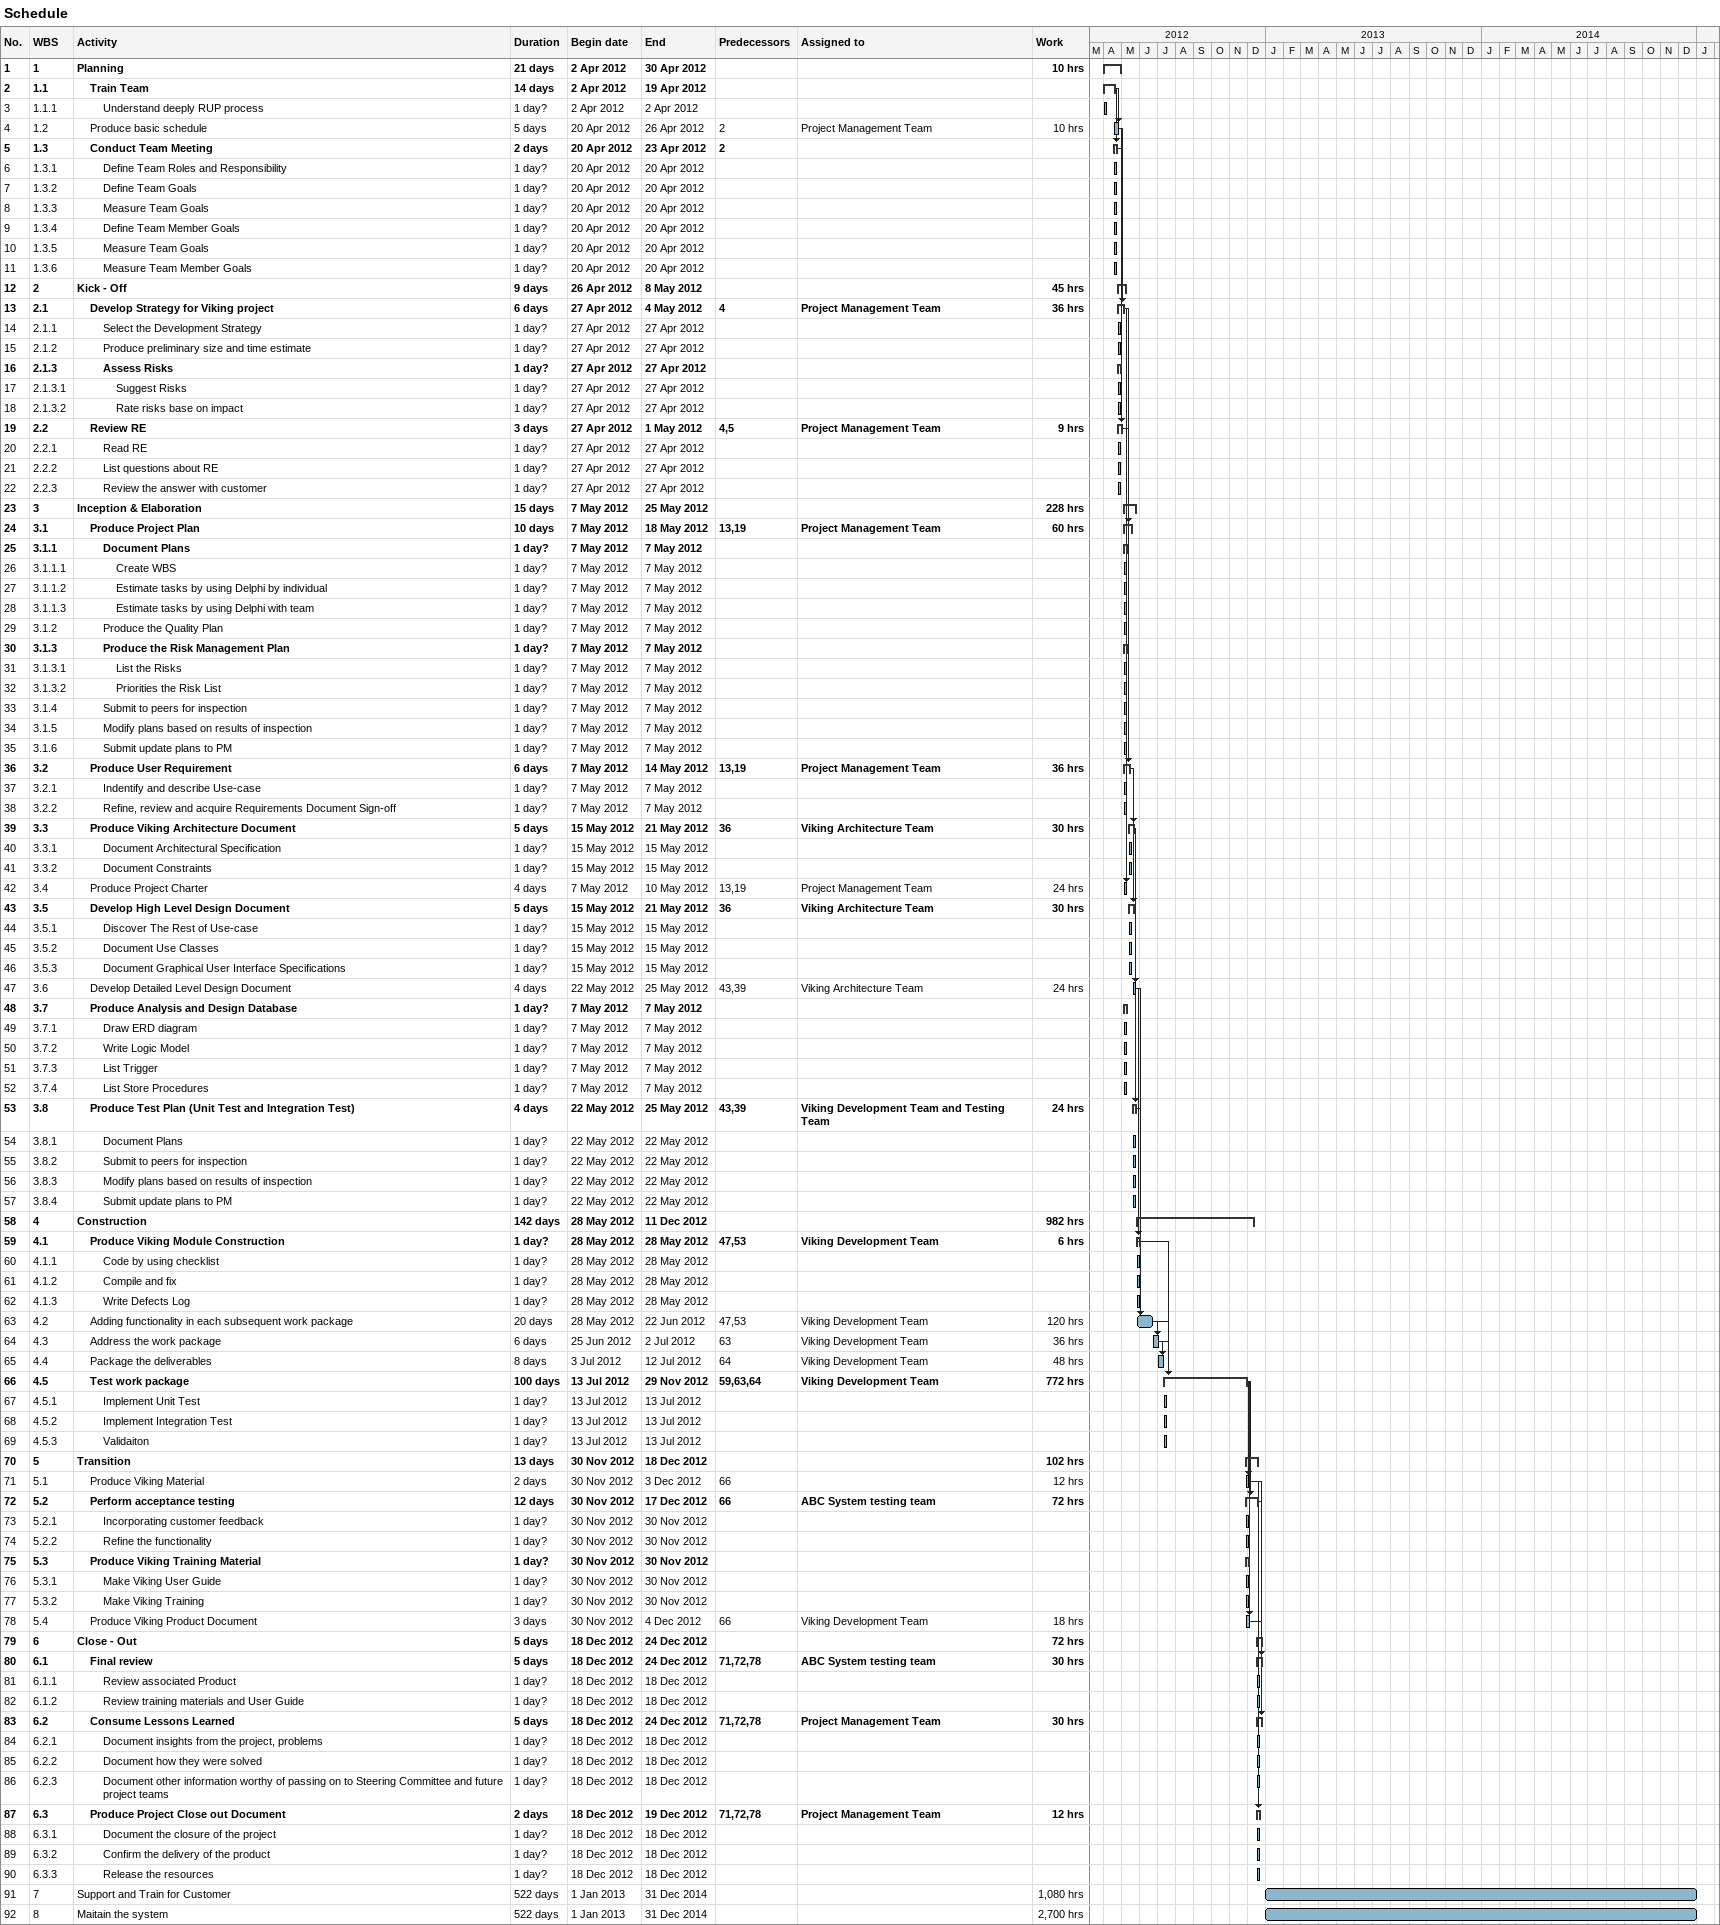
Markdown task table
Schedule

| ID | WBS | Task | Duration | Start | Finish | Predecessors | Resources | Work (h) |
|---|---|---|---|---|---|---|---|---|
| 1 | 1 | **Planning** | 21d | 2012-04-02 | 2012-04-30 |  |  | 10 |
| 2 | 1.1 | **Train Team** | 14d | 2012-04-02 | 2012-04-19 |  |  |  |
| 3 | 1.1.1 | Understand deeply RUP process | 1d? | 2012-04-02 | 2012-04-02 |  |  |  |
| 4 | 1.2 | Produce basic schedule | 5d | 2012-04-20 | 2012-04-26 | 2 | Project Management Team | 10 |
| 5 | 1.3 | **Conduct Team Meeting** | 2d | 2012-04-20 | 2012-04-23 | 2 |  |  |
| 6 | 1.3.1 | Define Team Roles and Responsibility | 1d? | 2012-04-20 | 2012-04-20 |  |  |  |
| 7 | 1.3.2 | Define Team Goals | 1d? | 2012-04-20 | 2012-04-20 |  |  |  |
| 8 | 1.3.3 | Measure Team Goals | 1d? | 2012-04-20 | 2012-04-20 |  |  |  |
| 9 | 1.3.4 | Define Team Member Goals | 1d? | 2012-04-20 | 2012-04-20 |  |  |  |
| 10 | 1.3.5 | Measure Team Goals | 1d? | 2012-04-20 | 2012-04-20 |  |  |  |
| 11 | 1.3.6 | Measure Team Member Goals | 1d? | 2012-04-20 | 2012-04-20 |  |  |  |
| 12 | 2 | **Kick - Off** | 9d | 2012-04-26 | 2012-05-08 |  |  | 45 |
| 13 | 2.1 | **Develop Strategy for Viking project** | 6d | 2012-04-27 | 2012-05-04 | 4 | Project Management Team | 36 |
| 14 | 2.1.1 | Select the Development Strategy | 1d? | 2012-04-27 | 2012-04-27 |  |  |  |
| 15 | 2.1.2 | Produce preliminary size and time estimate | 1d? | 2012-04-27 | 2012-04-27 |  |  |  |
| 16 | 2.1.3 | **Assess Risks** | 1d? | 2012-04-27 | 2012-04-27 |  |  |  |
| 17 | 2.1.3.1 | Suggest Risks | 1d? | 2012-04-27 | 2012-04-27 |  |  |  |
| 18 | 2.1.3.2 | Rate risks base on impact | 1d? | 2012-04-27 | 2012-04-27 |  |  |  |
| 19 | 2.2 | **Review RE** | 3d | 2012-04-27 | 2012-05-01 | 4, 5 | Project Management Team | 9 |
| 20 | 2.2.1 | Read RE | 1d? | 2012-04-27 | 2012-04-27 |  |  |  |
| 21 | 2.2.2 | List questions about RE | 1d? | 2012-04-27 | 2012-04-27 |  |  |  |
| 22 | 2.2.3 | Review the answer with customer | 1d? | 2012-04-27 | 2012-04-27 |  |  |  |
| 23 | 3 | **Inception & Elaboration** | 15d | 2012-05-07 | 2012-05-25 |  |  | 228 |
| 24 | 3.1 | **Produce Project Plan** | 10d | 2012-05-07 | 2012-05-18 | 13, 19 | Project Management Team | 60 |
| 25 | 3.1.1 | **Document Plans** | 1d? | 2012-05-07 | 2012-05-07 |  |  |  |
| 26 | 3.1.1.1 | Create WBS | 1d? | 2012-05-07 | 2012-05-07 |  |  |  |
| 27 | 3.1.1.2 | Estimate tasks by using Delphi by individual | 1d? | 2012-05-07 | 2012-05-07 |  |  |  |
| 28 | 3.1.1.3 | Estimate tasks by using Delphi with team | 1d? | 2012-05-07 | 2012-05-07 |  |  |  |
| 29 | 3.1.2 | Produce the Quality Plan | 1d? | 2012-05-07 | 2012-05-07 |  |  |  |
| 30 | 3.1.3 | **Produce the Risk Management Plan** | 1d? | 2012-05-07 | 2012-05-07 |  |  |  |
| 31 | 3.1.3.1 | List the Risks | 1d? | 2012-05-07 | 2012-05-07 |  |  |  |
| 32 | 3.1.3.2 | Priorities the Risk List | 1d? | 2012-05-07 | 2012-05-07 |  |  |  |
| 33 | 3.1.4 | Submit to peers for inspection | 1d? | 2012-05-07 | 2012-05-07 |  |  |  |
| 34 | 3.1.5 | Modify plans based on results of inspection | 1d? | 2012-05-07 | 2012-05-07 |  |  |  |
| 35 | 3.1.6 | Submit update plans to PM | 1d? | 2012-05-07 | 2012-05-07 |  |  |  |
| 36 | 3.2 | **Produce User Requirement** | 6d | 2012-05-07 | 2012-05-14 | 13, 19 | Project Management Team | 36 |
| 37 | 3.2.1 | Indentify and describe Use-case | 1d? | 2012-05-07 | 2012-05-07 |  |  |  |
| 38 | 3.2.2 | Refine, review and acquire Requirements Document Sign-off | 1d? | 2012-05-07 | 2012-05-07 |  |  |  |
| 39 | 3.3 | **Produce Viking Architecture Document** | 5d | 2012-05-15 | 2012-05-21 | 36 | Viking Architecture Team | 30 |
| 40 | 3.3.1 | Document Architectural Specification | 1d? | 2012-05-15 | 2012-05-15 |  |  |  |
| 41 | 3.3.2 | Document Constraints | 1d? | 2012-05-15 | 2012-05-15 |  |  |  |
| 42 | 3.4 | Produce Project Charter | 4d | 2012-05-07 | 2012-05-10 | 13, 19 | Project Management Team | 24 |
| 43 | 3.5 | **Develop High Level Design Document** | 5d | 2012-05-15 | 2012-05-21 | 36 | Viking Architecture Team | 30 |
| 44 | 3.5.1 | Discover The Rest of Use-case | 1d? | 2012-05-15 | 2012-05-15 |  |  |  |
| 45 | 3.5.2 | Document Use Classes | 1d? | 2012-05-15 | 2012-05-15 |  |  |  |
| 46 | 3.5.3 | Document Graphical User Interface Specifications | 1d? | 2012-05-15 | 2012-05-15 |  |  |  |
| 47 | 3.6 | Develop Detailed Level Design Document | 4d | 2012-05-22 | 2012-05-25 | 43, 39 | Viking Architecture Team | 24 |
| 48 | 3.7 | **Produce Analysis and Design Database** | 1d? | 2012-05-07 | 2012-05-07 |  |  |  |
| 49 | 3.7.1 | Draw ERD diagram | 1d? | 2012-05-07 | 2012-05-07 |  |  |  |
| 50 | 3.7.2 | Write Logic Model | 1d? | 2012-05-07 | 2012-05-07 |  |  |  |
| 51 | 3.7.3 | List Trigger | 1d? | 2012-05-07 | 2012-05-07 |  |  |  |
| 52 | 3.7.4 | List Store Procedures | 1d? | 2012-05-07 | 2012-05-07 |  |  |  |
| 53 | 3.8 | **Produce Test Plan (Unit Test and Integration Test)** | 4d | 2012-05-22 | 2012-05-25 | 43, 39 | Viking Development Team and Testing Team | 24 |
| 54 | 3.8.1 | Document Plans | 1d? | 2012-05-22 | 2012-05-22 |  |  |  |
| 55 | 3.8.2 | Submit to peers for inspection | 1d? | 2012-05-22 | 2012-05-22 |  |  |  |
| 56 | 3.8.3 | Modify plans based on results of inspection | 1d? | 2012-05-22 | 2012-05-22 |  |  |  |
| 57 | 3.8.4 | Submit update plans to PM | 1d? | 2012-05-22 | 2012-05-22 |  |  |  |
| 58 | 4 | **Construction** | 142d | 2012-05-28 | 2012-12-11 |  |  | 982 |
| 59 | 4.1 | **Produce Viking Module Construction** | 1d? | 2012-05-28 | 2012-05-28 | 47, 53 | Viking Development Team | 6 |
| 60 | 4.1.1 | Code by using checklist | 1d? | 2012-05-28 | 2012-05-28 |  |  |  |
| 61 | 4.1.2 | Compile and fix | 1d? | 2012-05-28 | 2012-05-28 |  |  |  |
| 62 | 4.1.3 | Write Defects Log | 1d? | 2012-05-28 | 2012-05-28 |  |  |  |
| 63 | 4.2 | Adding functionality in each subsequent work package | 20d | 2012-05-28 | 2012-06-22 | 47, 53 | Viking Development Team | 120 |
| 64 | 4.3 | Address the work package | 6d | 2012-06-25 | 2012-07-02 | 63 | Viking Development Team | 36 |
| 65 | 4.4 | Package the deliverables | 8d | 2012-07-03 | 2012-07-12 | 64 | Viking Development Team | 48 |
| 66 | 4.5 | **Test work package** | 100d | 2012-07-13 | 2012-11-29 | 59, 63, 64 | Viking Development Team | 772 |
| 67 | 4.5.1 | Implement Unit Test | 1d? | 2012-07-13 | 2012-07-13 |  |  |  |
| 68 | 4.5.2 | Implement Integration Test | 1d? | 2012-07-13 | 2012-07-13 |  |  |  |
| 69 | 4.5.3 | Validaiton | 1d? | 2012-07-13 | 2012-07-13 |  |  |  |
| 70 | 5 | **Transition** | 13d | 2012-11-30 | 2012-12-18 |  |  | 102 |
| 71 | 5.1 | Produce Viking Material | 2d | 2012-11-30 | 2012-12-03 | 66 |  | 12 |
| 72 | 5.2 | **Perform acceptance testing** | 12d | 2012-11-30 | 2012-12-17 | 66 | ABC System testing team | 72 |
| 73 | 5.2.1 | Incorporating customer feedback | 1d? | 2012-11-30 | 2012-11-30 |  |  |  |
| 74 | 5.2.2 | Refine the functionality | 1d? | 2012-11-30 | 2012-11-30 |  |  |  |
| 75 | 5.3 | **Produce Viking Training Material** | 1d? | 2012-11-30 | 2012-11-30 |  |  |  |
| 76 | 5.3.1 | Make Viking User Guide | 1d? | 2012-11-30 | 2012-11-30 |  |  |  |
| 77 | 5.3.2 | Make Viking Training | 1d? | 2012-11-30 | 2012-11-30 |  |  |  |
| 78 | 5.4 | Produce Viking Product Document | 3d | 2012-11-30 | 2012-12-04 | 66 | Viking Development Team | 18 |
| 79 | 6 | **Close - Out** | 5d | 2012-12-18 | 2012-12-24 |  |  | 72 |
| 80 | 6.1 | **Final review** | 5d | 2012-12-18 | 2012-12-24 | 71, 72, 78 | ABC System testing team | 30 |
| 81 | 6.1.1 | Review associated Product | 1d? | 2012-12-18 | 2012-12-18 |  |  |  |
| 82 | 6.1.2 | Review training materials and User Guide | 1d? | 2012-12-18 | 2012-12-18 |  |  |  |
| 83 | 6.2 | **Consume Lessons Learned** | 5d | 2012-12-18 | 2012-12-24 | 71, 72, 78 | Project Management Team | 30 |
| 84 | 6.2.1 | Document insights from the project, problems | 1d? | 2012-12-18 | 2012-12-18 |  |  |  |
| 85 | 6.2.2 | Document how they were solved | 1d? | 2012-12-18 | 2012-12-18 |  |  |  |
| 86 | 6.2.3 | Document other information worthy of passing on to Steering Committee and future project teams | 1d? | 2012-12-18 | 2012-12-18 |  |  |  |
| 87 | 6.3 | **Produce Project Close out Document** | 2d | 2012-12-18 | 2012-12-19 | 71, 72, 78 | Project Management Team | 12 |
| 88 | 6.3.1 | Document the closure of the project | 1d? | 2012-12-18 | 2012-12-18 |  |  |  |
| 89 | 6.3.2 | Confirm the delivery of the product | 1d? | 2012-12-18 | 2012-12-18 |  |  |  |
| 90 | 6.3.3 | Release the resources | 1d? | 2012-12-18 | 2012-12-18 |  |  |  |
| 91 | 7 | Support and Train for Customer | 522d | 2013-01-01 | 2014-12-31 |  |  | 1080 |
| 92 | 8 | Maitain the system | 522d | 2013-01-01 | 2014-12-31 |  |  | 2700 |
